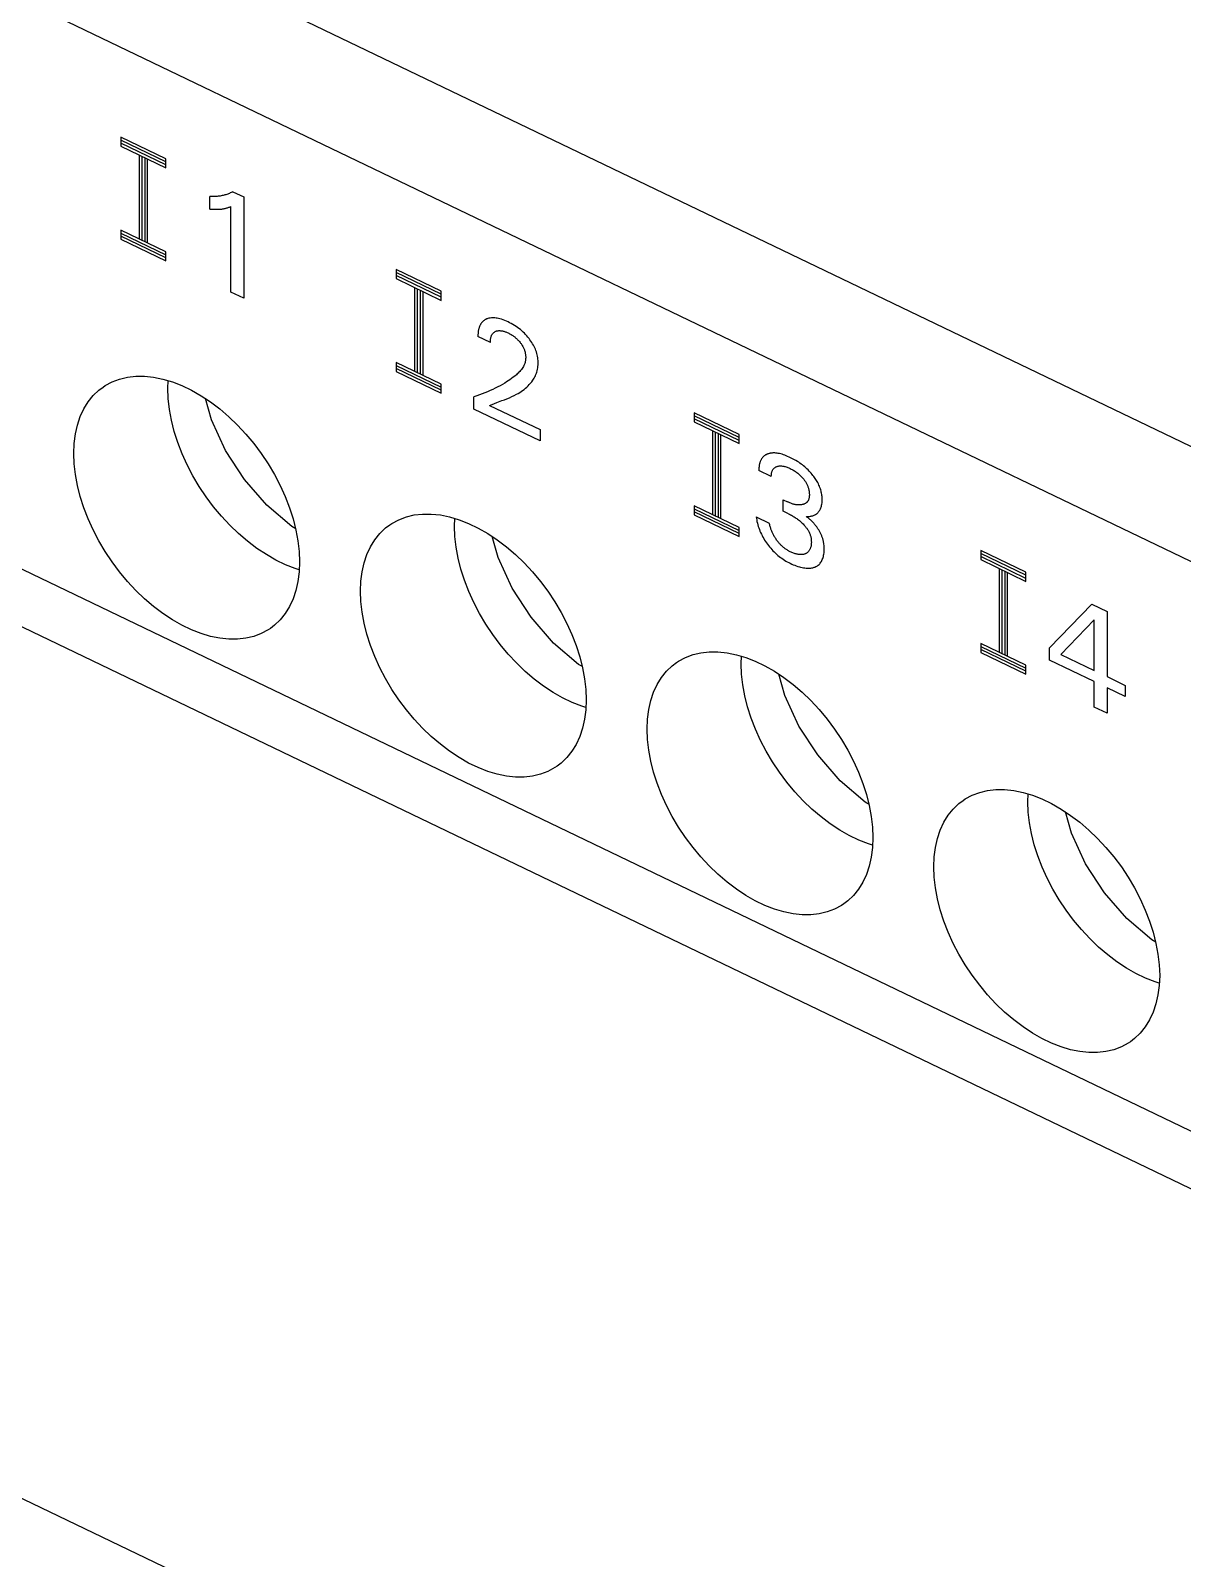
# Model space of a CAD drawing. Extents: x 0 to 420, y 0 to 297.
# Drawn here: x 180.61 to 196.3, y 180.36 to 201.17 of the extents above; entities that cross this region are included whole.
import ezdxf

# ---------------------------------------------------------------- set-up
doc = ezdxf.new("R2010")
doc.units = 0
doc.header["$LTSCALE"] = 23.1
doc.layers.add('40000_ISO', color=7, linetype='CONTINUOUS')

msp = doc.modelspace()

# ---------------------------------------------------------------- linework, layer by layer
at = {"layer": '40000_ISO', "color": 7, "linetype": 'CONTINUOUS'}
for p, q in [((221.798, 183.304), (168.387, 208.978)), ((221.158, 182.044), (167.747, 207.718)), ((221.158, 174.287), (167.747, 199.961)), ((181.841, 199.718), (181.841, 199.595)), ((182.456, 199.422), (181.841, 199.718)), ((182.456, 199.382), (181.841, 199.677)), ((182.456, 199.341), (181.841, 199.636)), ((181.841, 199.595), (182.456, 199.3)), ((182.091, 199.475), (182.091, 198.332)), ((182.13, 199.457), (182.13, 198.314)), ((182.168, 199.438), (182.168, 198.295)), ((182.206, 198.277), (182.206, 199.42)), ((182.456, 199.3), (182.456, 199.422)), ((220.838, 173.657), (167.427, 199.331)), ((183.248, 198.929), (183.235, 198.926)), ((183.26, 198.932), (183.248, 198.929)), ((183.273, 198.936), (183.26, 198.932)), ((183.285, 198.94), (183.273, 198.936)), ((183.298, 198.944), (183.285, 198.94)), ((183.31, 198.949), (183.298, 198.944)), ((183.322, 198.954), (183.31, 198.949)), ((183.334, 198.959), (183.322, 198.954)), ((183.346, 198.964), (183.334, 198.959)), ((183.357, 198.97), (183.346, 198.964)), ((183.369, 198.976), (183.357, 198.97)), ((183.369, 198.976), (183.517, 198.905)), ((183.056, 198.74), (183.056, 198.913)), ((183.07, 198.912), (183.056, 198.913)), ((183.056, 198.74), (183.072, 198.739)), ((183.084, 198.912), (183.07, 198.912)), ((183.072, 198.739), (183.088, 198.738)), ((183.099, 198.911), (183.084, 198.912)), ((183.088, 198.738), (183.104, 198.737)), ((183.113, 198.911), (183.099, 198.911)), ((183.104, 198.737), (183.12, 198.737)), ((183.127, 198.912), (183.113, 198.911)), ((183.12, 198.737), (183.136, 198.737)), ((183.141, 198.912), (183.127, 198.912)), ((183.136, 198.737), (183.148, 198.737)), ((183.155, 198.913), (183.141, 198.912)), ((183.148, 198.737), (183.159, 198.737)), ((183.169, 198.915), (183.155, 198.913)), ((183.159, 198.737), (183.171, 198.738)), ((183.182, 198.916), (183.169, 198.915)), ((183.171, 198.738), (183.182, 198.738)), ((183.195, 198.918), (183.182, 198.916)), ((183.182, 198.738), (183.194, 198.739)), ((183.194, 198.739), (183.205, 198.74)), ((183.209, 198.92), (183.195, 198.918)), ((183.205, 198.74), (183.217, 198.741)), ((183.222, 198.923), (183.209, 198.92)), ((183.217, 198.741), (183.229, 198.743)), ((183.235, 198.926), (183.222, 198.923)), ((183.229, 198.743), (183.24, 198.745)), ((183.24, 198.745), (183.252, 198.747)), ((183.252, 198.747), (183.263, 198.749)), ((183.263, 198.749), (183.271, 198.751)), ((183.271, 198.751), (183.279, 198.753)), ((183.279, 198.753), (183.287, 198.756)), ((183.287, 198.756), (183.296, 198.758)), ((183.296, 198.758), (183.305, 198.761)), ((183.305, 198.761), (183.314, 198.764)), ((183.314, 198.764), (183.323, 198.767)), ((183.323, 198.767), (183.332, 198.771)), ((183.332, 198.771), (183.342, 198.774)), ((183.342, 197.609), (183.342, 198.774)), ((183.517, 198.905), (183.517, 197.525)), ((181.841, 198.452), (181.841, 198.33)), ((182.456, 198.157), (181.841, 198.452)), ((181.841, 198.412), (182.456, 198.116)), ((182.456, 198.075), (181.841, 198.371)), ((181.841, 198.33), (182.456, 198.034)), ((182.456, 198.034), (182.456, 198.157)), ((185.592, 197.915), (185.592, 197.793)), ((186.206, 197.62), (185.592, 197.915)), ((186.206, 197.579), (185.592, 197.874)), ((186.206, 197.538), (185.592, 197.834)), ((185.592, 197.793), (186.206, 197.497)), ((183.517, 197.525), (183.342, 197.609)), ((185.841, 197.673), (185.841, 196.53)), ((185.88, 197.654), (185.88, 196.511)), ((185.918, 197.636), (185.918, 196.493)), ((185.957, 197.617), (185.957, 196.474)), ((186.206, 197.497), (186.206, 197.62)), ((186.709, 197.062), (186.708, 197.053)), ((186.71, 197.071), (186.709, 197.062)), ((186.711, 197.08), (186.71, 197.071)), ((186.713, 197.089), (186.711, 197.08)), ((186.715, 197.098), (186.713, 197.089)), ((186.717, 197.107), (186.715, 197.098)), ((186.719, 197.115), (186.717, 197.107)), ((186.721, 197.123), (186.719, 197.115)), ((186.724, 197.13), (186.721, 197.123)), ((186.726, 197.138), (186.724, 197.13)), ((186.729, 197.145), (186.726, 197.138)), ((186.732, 197.152), (186.729, 197.145)), ((186.735, 197.158), (186.732, 197.152)), ((186.739, 197.165), (186.735, 197.158)), ((186.742, 197.171), (186.739, 197.165)), ((186.746, 197.177), (186.742, 197.171)), ((186.75, 197.183), (186.746, 197.177)), ((186.754, 197.189), (186.75, 197.183)), ((186.759, 197.195), (186.754, 197.189)), ((186.763, 197.2), (186.759, 197.195)), ((186.768, 197.205), (186.763, 197.2)), ((186.773, 197.21), (186.768, 197.205)), ((186.778, 197.214), (186.773, 197.21)), ((186.783, 197.219), (186.778, 197.214)), ((186.789, 197.223), (186.783, 197.219)), ((186.794, 197.227), (186.789, 197.223)), ((186.8, 197.23), (186.794, 197.227)), ((186.806, 197.234), (186.8, 197.23)), ((186.812, 197.237), (186.806, 197.234)), ((186.818, 197.24), (186.812, 197.237)), ((186.824, 197.243), (186.818, 197.24)), ((186.829, 197.245), (186.824, 197.243)), ((186.834, 197.247), (186.829, 197.245)), ((186.84, 197.249), (186.834, 197.247)), ((186.855, 197.253), (186.84, 197.249)), ((186.872, 197.256), (186.855, 197.253)), ((186.889, 197.259), (186.872, 197.256)), ((186.906, 197.259), (186.889, 197.259)), ((186.922, 197.259), (186.906, 197.259)), ((186.919, 197.056), (186.924, 197.06)), ((186.938, 197.258), (186.922, 197.259)), ((186.924, 197.06), (186.93, 197.064)), ((186.93, 197.064), (186.935, 197.068)), ((186.935, 197.068), (186.942, 197.072)), ((186.954, 197.256), (186.938, 197.258)), ((186.942, 197.072), (186.948, 197.075)), ((186.948, 197.075), (186.954, 197.077)), ((186.97, 197.254), (186.954, 197.256)), ((186.954, 197.077), (186.961, 197.08)), ((186.961, 197.08), (186.968, 197.081)), ((186.968, 197.081), (186.975, 197.083)), ((186.987, 197.25), (186.97, 197.254)), ((186.975, 197.083), (186.983, 197.084)), ((186.983, 197.084), (186.99, 197.085)), ((187.003, 197.246), (186.987, 197.25)), ((186.99, 197.085), (186.998, 197.085)), ((186.998, 197.085), (187.006, 197.085)), ((187.026, 197.24), (187.003, 197.246)), ((187.006, 197.085), (187.015, 197.084)), ((187.015, 197.084), (187.023, 197.084)), ((187.023, 197.084), (187.031, 197.082)), ((187.048, 197.232), (187.026, 197.24)), ((187.031, 197.082), (187.04, 197.081)), ((187.04, 197.081), (187.049, 197.079)), ((187.071, 197.223), (187.048, 197.232)), ((187.049, 197.079), (187.058, 197.076)), ((187.058, 197.076), (187.068, 197.073)), ((187.068, 197.073), (187.077, 197.07)), ((187.093, 197.214), (187.071, 197.223)), ((187.077, 197.07), (187.087, 197.066)), ((187.087, 197.066), (187.097, 197.062)), ((187.116, 197.203), (187.093, 197.214)), ((187.097, 197.062), (187.106, 197.058)), ((187.106, 197.058), (187.116, 197.054)), ((187.138, 197.192), (187.116, 197.203)), ((187.16, 197.18), (187.138, 197.192)), ((187.182, 197.168), (187.16, 197.18)), ((187.204, 197.155), (187.182, 197.168)), ((187.226, 197.14), (187.204, 197.155)), ((187.246, 197.127), (187.226, 197.14)), ((187.265, 197.113), (187.246, 197.127)), ((187.284, 197.098), (187.265, 197.113)), ((187.303, 197.082), (187.284, 197.098)), ((187.321, 197.065), (187.303, 197.082)), ((187.338, 197.049), (187.321, 197.065)), ((186.707, 197.043), (186.706, 197.034)), ((186.706, 197.034), (186.706, 197.024)), ((186.706, 197.024), (186.706, 197.015)), ((186.706, 197.015), (186.706, 197.005)), ((186.875, 196.923), (186.706, 197.005)), ((186.708, 197.053), (186.707, 197.043)), ((186.875, 196.933), (186.876, 196.943)), ((186.875, 196.923), (186.875, 196.933)), ((186.876, 196.953), (186.878, 196.963)), ((186.876, 196.943), (186.876, 196.953)), ((186.878, 196.963), (186.879, 196.972)), ((186.879, 196.972), (186.881, 196.982)), ((186.881, 196.982), (186.883, 196.991)), ((186.883, 196.991), (186.885, 196.998)), ((186.885, 196.998), (186.887, 197.006)), ((186.887, 197.006), (186.89, 197.014)), ((186.89, 197.014), (186.893, 197.021)), ((186.893, 197.021), (186.897, 197.027)), ((186.897, 197.027), (186.901, 197.034)), ((186.901, 197.034), (186.905, 197.04)), ((186.905, 197.04), (186.909, 197.046)), ((186.909, 197.046), (186.914, 197.051)), ((186.914, 197.051), (186.919, 197.056)), ((187.116, 197.054), (187.127, 197.048)), ((187.127, 197.048), (187.138, 197.042)), ((187.138, 197.042), (187.149, 197.036)), ((187.149, 197.036), (187.16, 197.03)), ((187.16, 197.03), (187.171, 197.023)), ((187.171, 197.023), (187.182, 197.016)), ((187.182, 197.016), (187.19, 197.01)), ((187.19, 197.01), (187.199, 197.004)), ((187.199, 197.004), (187.207, 196.998)), ((187.207, 196.998), (187.215, 196.991)), ((187.215, 196.991), (187.223, 196.984)), ((187.223, 196.984), (187.231, 196.977)), ((187.231, 196.977), (187.239, 196.97)), ((187.239, 196.97), (187.247, 196.961)), ((187.247, 196.961), (187.255, 196.953)), ((187.255, 196.953), (187.264, 196.944)), ((187.264, 196.944), (187.271, 196.935)), ((187.271, 196.935), (187.279, 196.925)), ((187.279, 196.925), (187.286, 196.916)), ((187.286, 196.916), (187.293, 196.907)), ((187.293, 196.907), (187.299, 196.898)), ((187.299, 196.898), (187.305, 196.889)), ((187.305, 196.889), (187.31, 196.88)), ((187.31, 196.88), (187.316, 196.87)), ((187.316, 196.87), (187.321, 196.861)), ((187.321, 196.861), (187.326, 196.851)), ((187.326, 196.851), (187.33, 196.842)), ((187.355, 197.032), (187.338, 197.049)), ((187.371, 197.014), (187.355, 197.032)), ((187.387, 196.996), (187.371, 197.014)), ((187.402, 196.977), (187.387, 196.996)), ((187.415, 196.96), (187.402, 196.977)), ((187.428, 196.943), (187.415, 196.96)), ((187.439, 196.925), (187.428, 196.943)), ((187.451, 196.906), (187.439, 196.925)), ((187.461, 196.888), (187.451, 196.906)), ((187.471, 196.869), (187.461, 196.888)), ((187.48, 196.851), (187.471, 196.869)), ((187.488, 196.832), (187.48, 196.851)), ((185.592, 196.65), (185.592, 196.527)), ((186.206, 196.354), (185.592, 196.65)), ((187.33, 196.842), (187.334, 196.832)), ((187.334, 196.832), (187.338, 196.822)), ((187.338, 196.822), (187.341, 196.812)), ((187.341, 196.812), (187.344, 196.803)), ((187.344, 196.803), (187.347, 196.793)), ((187.347, 196.651), (187.344, 196.639)), ((187.347, 196.793), (187.349, 196.783)), ((187.35, 196.662), (187.347, 196.651)), ((187.349, 196.783), (187.351, 196.773)), ((187.353, 196.674), (187.35, 196.662)), ((187.351, 196.773), (187.353, 196.762)), ((187.353, 196.762), (187.355, 196.752)), ((187.355, 196.686), (187.353, 196.674)), ((187.355, 196.752), (187.356, 196.741)), ((187.356, 196.699), (187.355, 196.686)), ((187.356, 196.741), (187.357, 196.731)), ((187.357, 196.712), (187.356, 196.699)), ((187.357, 196.731), (187.357, 196.721)), ((187.357, 196.721), (187.357, 196.712)), ((187.495, 196.813), (187.488, 196.832)), ((187.502, 196.794), (187.495, 196.813)), ((187.508, 196.775), (187.502, 196.794)), ((187.512, 196.756), (187.508, 196.775)), ((187.517, 196.736), (187.512, 196.756)), ((187.521, 196.716), (187.517, 196.736)), ((187.523, 196.696), (187.521, 196.716)), ((187.525, 196.676), (187.523, 196.696)), ((187.526, 196.657), (187.525, 196.676)), ((187.526, 196.638), (187.526, 196.657)), ((181.827, 196.425), (181.935, 196.45)), ((181.935, 196.45), (182.049, 196.463)), ((182.049, 196.463), (182.167, 196.463)), ((182.167, 196.463), (182.29, 196.45)), ((182.29, 196.45), (182.417, 196.425)), ((185.592, 196.609), (186.206, 196.313)), ((186.206, 196.273), (185.592, 196.568)), ((185.592, 196.527), (186.206, 196.232)), ((187.165, 196.432), (187.142, 196.416)), ((187.187, 196.449), (187.165, 196.432)), ((187.209, 196.466), (187.187, 196.449)), ((187.23, 196.484), (187.209, 196.466)), ((187.242, 196.495), (187.23, 196.484)), ((187.254, 196.506), (187.242, 196.495)), ((187.265, 196.518), (187.254, 196.506)), ((187.277, 196.53), (187.265, 196.518)), ((187.287, 196.542), (187.277, 196.53)), ((187.298, 196.555), (187.287, 196.542)), ((187.307, 196.569), (187.298, 196.555)), ((187.317, 196.583), (187.307, 196.569)), ((187.325, 196.598), (187.317, 196.583)), ((187.33, 196.608), (187.325, 196.598)), ((187.335, 196.618), (187.33, 196.608)), ((187.34, 196.629), (187.335, 196.618)), ((187.344, 196.639), (187.34, 196.629)), ((187.462, 196.423), (187.471, 196.438)), ((187.471, 196.438), (187.48, 196.454)), ((187.48, 196.454), (187.488, 196.47)), ((187.488, 196.47), (187.495, 196.486)), ((187.495, 196.486), (187.502, 196.503)), ((187.502, 196.503), (187.508, 196.521)), ((187.508, 196.521), (187.513, 196.539)), ((187.513, 196.539), (187.517, 196.558)), ((187.517, 196.558), (187.521, 196.577)), ((187.521, 196.577), (187.524, 196.597)), ((187.524, 196.597), (187.525, 196.617)), ((187.525, 196.617), (187.526, 196.638)), ((181.467, 196.199), (181.545, 196.273)), ((181.545, 196.273), (181.601, 196.316)), ((181.601, 196.316), (181.631, 196.336)), ((181.631, 196.336), (181.725, 196.386)), ((181.725, 196.386), (181.827, 196.425)), ((182.417, 196.425), (182.545, 196.386)), ((182.483, 196.299), (182.487, 196.403)), ((182.489, 196.158), (182.483, 196.299)), ((182.545, 196.386), (182.675, 196.335)), ((182.675, 196.335), (182.806, 196.273)), ((182.806, 196.273), (182.936, 196.198)), ((186.206, 196.232), (186.206, 196.354)), ((186.802, 196.238), (186.765, 196.223)), ((186.838, 196.253), (186.802, 196.238)), ((186.873, 196.268), (186.838, 196.253)), ((186.908, 196.284), (186.873, 196.268)), ((186.942, 196.3), (186.908, 196.284)), ((186.975, 196.317), (186.942, 196.3)), ((187.008, 196.334), (186.975, 196.317)), ((187.04, 196.352), (187.008, 196.334)), ((187.072, 196.371), (187.04, 196.352)), ((187.095, 196.385), (187.072, 196.371)), ((187.119, 196.4), (187.095, 196.385)), ((187.142, 196.416), (187.119, 196.4)), ((187.232, 196.218), (187.254, 196.23)), ((187.254, 196.23), (187.275, 196.242)), ((187.275, 196.242), (187.295, 196.255)), ((187.295, 196.255), (187.315, 196.269)), ((187.315, 196.269), (187.335, 196.284)), ((187.335, 196.284), (187.354, 196.299)), ((187.354, 196.299), (187.372, 196.315)), ((187.372, 196.315), (187.39, 196.332)), ((187.39, 196.332), (187.406, 196.349)), ((187.406, 196.349), (187.423, 196.368)), ((187.423, 196.368), (187.438, 196.388)), ((187.438, 196.388), (187.453, 196.408)), ((187.453, 196.408), (187.462, 196.423)), ((181.291, 195.913), (181.34, 196.018)), ((181.34, 196.018), (181.399, 196.114)), ((181.399, 196.114), (181.467, 196.199)), ((182.505, 196.012), (182.489, 196.158)), ((182.936, 196.198), (183.064, 196.113)), ((183.078, 195.87), (182.996, 196.159)), ((183.064, 196.113), (183.191, 196.018)), ((183.191, 196.018), (183.314, 195.912)), ((186.69, 196.196), (186.652, 196.184)), ((186.652, 196.017), (186.652, 196.184)), ((187.553, 195.584), (186.652, 196.017)), ((186.728, 196.21), (186.69, 196.196)), ((186.765, 196.223), (186.728, 196.21)), ((186.865, 196.067), (186.898, 196.08)), ((186.865, 196.067), (187.553, 195.736)), ((186.898, 196.08), (186.931, 196.093)), ((186.931, 196.093), (186.965, 196.105)), ((186.965, 196.105), (187.033, 196.131)), ((187.033, 196.131), (187.067, 196.144)), ((187.067, 196.144), (187.101, 196.157)), ((187.101, 196.157), (187.134, 196.171)), ((187.134, 196.171), (187.168, 196.186)), ((187.168, 196.186), (187.2, 196.201)), ((187.2, 196.201), (187.232, 196.218)), ((181.253, 195.799), (181.291, 195.913)), ((182.533, 195.863), (182.505, 196.012)), ((182.571, 195.712), (182.533, 195.863)), ((183.27, 195.452), (183.078, 195.87)), ((183.314, 195.912), (183.432, 195.798)), ((189.649, 195.965), (189.649, 195.842)), ((190.264, 195.669), (189.649, 195.965)), ((190.264, 195.628), (189.649, 195.924)), ((190.264, 195.588), (189.649, 195.883)), ((189.649, 195.842), (190.264, 195.547)), ((181.209, 195.547), (181.226, 195.677)), ((181.226, 195.677), (181.253, 195.799)), ((182.62, 195.56), (182.571, 195.712)), ((183.432, 195.798), (183.546, 195.676)), ((183.546, 195.676), (183.654, 195.546)), ((187.553, 195.736), (187.553, 195.584)), ((189.899, 195.722), (189.899, 194.579)), ((189.938, 195.704), (189.938, 194.561)), ((189.976, 195.685), (189.976, 194.542)), ((190.014, 194.524), (190.014, 195.667)), ((190.264, 195.547), (190.264, 195.669)), ((181.203, 195.411), (181.209, 195.547)), ((181.209, 195.27), (181.203, 195.411)), ((182.678, 195.408), (182.62, 195.56)), ((182.747, 195.258), (182.678, 195.408)), ((183.526, 195.058), (183.27, 195.452)), ((183.654, 195.546), (183.756, 195.41)), ((183.756, 195.41), (183.85, 195.269)), ((190.629, 195.395), (190.623, 195.391)), ((190.636, 195.398), (190.629, 195.395)), ((190.642, 195.401), (190.636, 195.398)), ((190.649, 195.403), (190.642, 195.401)), ((190.655, 195.406), (190.649, 195.403)), ((190.662, 195.408), (190.655, 195.406)), ((190.671, 195.41), (190.662, 195.408)), ((190.679, 195.412), (190.671, 195.41)), ((190.687, 195.414), (190.679, 195.412)), ((190.696, 195.415), (190.687, 195.414)), ((190.705, 195.417), (190.696, 195.415)), ((190.714, 195.417), (190.705, 195.417)), ((190.723, 195.418), (190.714, 195.417)), ((190.732, 195.418), (190.723, 195.418)), ((190.747, 195.418), (190.732, 195.418)), ((190.763, 195.417), (190.747, 195.418)), ((190.779, 195.415), (190.763, 195.417)), ((190.796, 195.412), (190.779, 195.415)), ((190.813, 195.409), (190.796, 195.412)), ((190.83, 195.405), (190.813, 195.409)), ((190.847, 195.4), (190.83, 195.405)), ((190.866, 195.394), (190.847, 195.4)), ((190.885, 195.387), (190.866, 195.394)), ((181.226, 195.125), (181.209, 195.27)), ((182.824, 195.109), (182.747, 195.258)), ((183.85, 195.269), (183.936, 195.124)), ((190.533, 195.218), (190.532, 195.209)), ((190.532, 195.209), (190.532, 195.199)), ((190.532, 195.199), (190.532, 195.189)), ((190.532, 195.189), (190.532, 195.18)), ((190.534, 195.228), (190.533, 195.218)), ((190.535, 195.237), (190.534, 195.228)), ((190.536, 195.246), (190.535, 195.237)), ((190.538, 195.255), (190.536, 195.246)), ((190.539, 195.264), (190.538, 195.255)), ((190.542, 195.273), (190.539, 195.264)), ((190.544, 195.281), (190.542, 195.273)), ((190.546, 195.289), (190.544, 195.281)), ((190.549, 195.297), (190.546, 195.289)), ((190.551, 195.304), (190.549, 195.297)), ((190.554, 195.311), (190.551, 195.304)), ((190.558, 195.318), (190.554, 195.311)), ((190.561, 195.325), (190.558, 195.318)), ((190.564, 195.331), (190.561, 195.325)), ((190.568, 195.338), (190.564, 195.331)), ((190.572, 195.344), (190.568, 195.338)), ((190.576, 195.349), (190.572, 195.344)), ((190.58, 195.355), (190.576, 195.349)), ((190.585, 195.36), (190.58, 195.355)), ((190.59, 195.366), (190.585, 195.36)), ((190.595, 195.37), (190.59, 195.366)), ((190.6, 195.375), (190.595, 195.37)), ((190.606, 195.38), (190.6, 195.375)), ((190.611, 195.384), (190.606, 195.38)), ((190.617, 195.388), (190.611, 195.384)), ((190.623, 195.391), (190.617, 195.388)), ((190.716, 195.178), (190.719, 195.185)), ((190.719, 195.185), (190.723, 195.192)), ((190.723, 195.192), (190.727, 195.198)), ((190.727, 195.198), (190.732, 195.203)), ((190.732, 195.203), (190.737, 195.209)), ((190.737, 195.209), (190.741, 195.213)), ((190.741, 195.213), (190.746, 195.217)), ((190.746, 195.217), (190.752, 195.221)), ((190.752, 195.221), (190.757, 195.225)), ((190.757, 195.225), (190.763, 195.228)), ((190.763, 195.228), (190.769, 195.23)), ((190.769, 195.23), (190.775, 195.233)), ((190.775, 195.233), (190.781, 195.235)), ((190.781, 195.235), (190.789, 195.237)), ((190.789, 195.237), (190.797, 195.239)), ((190.797, 195.239), (190.806, 195.241)), ((190.806, 195.241), (190.815, 195.241)), ((190.815, 195.241), (190.823, 195.242)), ((190.823, 195.242), (190.833, 195.242)), ((190.833, 195.242), (190.842, 195.241)), ((190.842, 195.241), (190.852, 195.24)), ((190.852, 195.24), (190.862, 195.239)), ((190.862, 195.239), (190.872, 195.237)), ((190.872, 195.237), (190.882, 195.235)), ((190.882, 195.235), (190.892, 195.232)), ((190.904, 195.38), (190.885, 195.387)), ((190.892, 195.232), (190.904, 195.229)), ((190.924, 195.372), (190.904, 195.38)), ((190.904, 195.229), (190.915, 195.225)), ((190.915, 195.225), (190.926, 195.221)), ((190.943, 195.363), (190.924, 195.372)), ((190.926, 195.221), (190.938, 195.216)), ((190.938, 195.216), (190.949, 195.211)), ((190.962, 195.354), (190.943, 195.363)), ((190.949, 195.211), (190.96, 195.206)), ((190.96, 195.206), (190.972, 195.2)), ((190.981, 195.345), (190.962, 195.354)), ((190.972, 195.2), (190.984, 195.194)), ((191, 195.335), (190.981, 195.345)), ((190.984, 195.194), (190.995, 195.187)), ((190.995, 195.187), (191.007, 195.181)), ((191.018, 195.325), (191, 195.335)), ((191.037, 195.314), (191.018, 195.325)), ((191.056, 195.303), (191.037, 195.314)), ((191.074, 195.291), (191.056, 195.303)), ((191.091, 195.28), (191.074, 195.291)), ((191.108, 195.268), (191.091, 195.28)), ((191.124, 195.255), (191.108, 195.268)), ((191.14, 195.242), (191.124, 195.255)), ((191.157, 195.229), (191.14, 195.242)), ((191.173, 195.215), (191.157, 195.229)), ((191.187, 195.201), (191.173, 195.215)), ((191.202, 195.187), (191.187, 195.201)), ((191.216, 195.172), (191.202, 195.187)), ((181.253, 194.976), (181.226, 195.125)), ((181.291, 194.825), (181.253, 194.976)), ((182.911, 194.963), (182.824, 195.109)), ((183.832, 194.707), (183.526, 195.058)), ((183.936, 195.124), (184.014, 194.975)), ((190.701, 195.098), (190.532, 195.18)), ((190.701, 195.108), (190.702, 195.118)), ((190.701, 195.098), (190.701, 195.108)), ((190.702, 195.118), (190.703, 195.127)), ((190.703, 195.127), (190.704, 195.137)), ((190.704, 195.137), (190.705, 195.146)), ((190.705, 195.146), (190.708, 195.155)), ((190.708, 195.155), (190.71, 195.163)), ((190.71, 195.163), (190.713, 195.171)), ((190.713, 195.171), (190.716, 195.178)), ((191.007, 195.181), (191.019, 195.173)), ((191.019, 195.173), (191.03, 195.166)), ((191.03, 195.166), (191.04, 195.159)), ((191.04, 195.159), (191.051, 195.151)), ((191.051, 195.151), (191.061, 195.143)), ((191.061, 195.143), (191.071, 195.135)), ((191.071, 195.135), (191.081, 195.127)), ((191.081, 195.127), (191.091, 195.118)), ((191.091, 195.118), (191.1, 195.109)), ((191.1, 195.109), (191.108, 195.1)), ((191.108, 195.1), (191.117, 195.091)), ((191.117, 195.091), (191.126, 195.081)), ((191.126, 195.081), (191.134, 195.072)), ((191.134, 195.072), (191.142, 195.061)), ((191.142, 195.061), (191.148, 195.053)), ((191.148, 195.053), (191.154, 195.045)), ((191.154, 195.045), (191.16, 195.037)), ((191.16, 195.037), (191.165, 195.028)), ((191.165, 195.028), (191.171, 195.02)), ((191.171, 195.02), (191.176, 195.011)), ((191.176, 195.011), (191.181, 195.002)), ((191.181, 195.002), (191.185, 194.993)), ((191.185, 194.993), (191.189, 194.985)), ((191.189, 194.985), (191.193, 194.976)), ((191.193, 194.976), (191.197, 194.967)), ((191.231, 195.157), (191.216, 195.172)), ((191.244, 195.142), (191.231, 195.157)), ((191.258, 195.126), (191.244, 195.142)), ((191.268, 195.113), (191.258, 195.126)), ((191.279, 195.099), (191.268, 195.113)), ((191.289, 195.085), (191.279, 195.099)), ((191.298, 195.072), (191.289, 195.085)), ((191.308, 195.057), (191.298, 195.072)), ((191.317, 195.043), (191.308, 195.057)), ((191.325, 195.029), (191.317, 195.043)), ((191.333, 195.014), (191.325, 195.029)), ((191.342, 194.998), (191.333, 195.014)), ((191.349, 194.981), (191.342, 194.998)), ((191.356, 194.965), (191.349, 194.981)), ((181.34, 194.673), (181.291, 194.825)), ((183.005, 194.822), (182.911, 194.963)), ((183.106, 194.686), (183.005, 194.822)), ((184.014, 194.975), (184.082, 194.824)), ((184.082, 194.824), (184.141, 194.672)), ((190.865, 194.624), (190.865, 194.779)), ((190.865, 194.779), (190.923, 194.751)), ((191.197, 194.967), (191.2, 194.958)), ((191.2, 194.958), (191.203, 194.949)), ((191.204, 194.772), (191.201, 194.767)), ((191.203, 194.949), (191.206, 194.94)), ((191.206, 194.777), (191.204, 194.772)), ((191.206, 194.94), (191.209, 194.931)), ((191.209, 194.782), (191.206, 194.777)), ((191.209, 194.931), (191.211, 194.922)), ((191.211, 194.788), (191.209, 194.782)), ((191.211, 194.922), (191.214, 194.911)), ((191.213, 194.794), (191.211, 194.788)), ((191.214, 194.8), (191.213, 194.794)), ((191.214, 194.911), (191.216, 194.9)), ((191.216, 194.806), (191.214, 194.8)), ((191.216, 194.9), (191.217, 194.889)), ((191.217, 194.813), (191.216, 194.806)), ((191.217, 194.889), (191.218, 194.878)), ((191.218, 194.819), (191.217, 194.813)), ((191.218, 194.878), (191.219, 194.868)), ((191.219, 194.826), (191.218, 194.819)), ((191.219, 194.868), (191.22, 194.857)), ((191.22, 194.84), (191.219, 194.833)), ((191.219, 194.833), (191.219, 194.826)), ((191.22, 194.857), (191.22, 194.847)), ((191.22, 194.847), (191.22, 194.84)), ((191.363, 194.948), (191.356, 194.965)), ((191.369, 194.932), (191.363, 194.948)), ((191.374, 194.915), (191.369, 194.932)), ((191.379, 194.899), (191.374, 194.915)), ((191.382, 194.884), (191.379, 194.899)), ((191.386, 194.869), (191.382, 194.884)), ((191.388, 194.854), (191.386, 194.869)), ((191.39, 194.839), (191.388, 194.854)), ((191.392, 194.824), (191.39, 194.839)), ((191.393, 194.809), (191.392, 194.824)), ((191.394, 194.795), (191.393, 194.809)), ((191.394, 194.781), (191.394, 194.795)), ((191.394, 194.766), (191.394, 194.781)), ((181.399, 194.521), (181.34, 194.673)), ((183.214, 194.557), (183.106, 194.686)), ((184.173, 194.416), (183.832, 194.707)), ((184.141, 194.672), (184.19, 194.52)), ((185.731, 194.548), (185.839, 194.574)), ((185.839, 194.574), (185.953, 194.587)), ((185.953, 194.587), (186.071, 194.587)), ((186.071, 194.587), (186.194, 194.574)), ((186.194, 194.574), (186.321, 194.548)), ((189.649, 194.699), (189.649, 194.577)), ((190.264, 194.404), (189.649, 194.699)), ((189.649, 194.658), (190.264, 194.363)), ((190.264, 194.322), (189.649, 194.618)), ((189.649, 194.577), (190.264, 194.281)), ((190.936, 194.59), (190.865, 194.624)), ((190.934, 194.747), (190.923, 194.751)), ((190.944, 194.742), (190.934, 194.747)), ((190.936, 194.59), (190.949, 194.583)), ((190.954, 194.738), (190.944, 194.742)), ((190.949, 194.583), (190.962, 194.577)), ((190.965, 194.734), (190.954, 194.738)), ((190.962, 194.577), (190.975, 194.57)), ((190.975, 194.73), (190.965, 194.734)), ((190.985, 194.726), (190.975, 194.73)), ((190.975, 194.57), (190.988, 194.563)), ((190.995, 194.723), (190.985, 194.726)), ((190.988, 194.563), (191.001, 194.555)), ((191.005, 194.721), (190.995, 194.723)), ((191.014, 194.718), (191.005, 194.721)), ((191.024, 194.716), (191.014, 194.718)), ((191.033, 194.714), (191.024, 194.716)), ((191.042, 194.713), (191.033, 194.714)), ((191.052, 194.712), (191.042, 194.713)), ((191.061, 194.711), (191.052, 194.712)), ((191.07, 194.711), (191.061, 194.711)), ((191.079, 194.71), (191.07, 194.711)), ((191.087, 194.711), (191.079, 194.71)), ((191.096, 194.711), (191.087, 194.711)), ((191.104, 194.712), (191.096, 194.711)), ((191.113, 194.713), (191.104, 194.712)), ((191.121, 194.715), (191.113, 194.713)), ((191.127, 194.716), (191.121, 194.715)), ((191.133, 194.717), (191.127, 194.716)), ((191.139, 194.719), (191.133, 194.717)), ((191.144, 194.721), (191.139, 194.719)), ((191.15, 194.723), (191.144, 194.721)), ((191.155, 194.726), (191.15, 194.723)), ((191.161, 194.729), (191.155, 194.726)), ((191.166, 194.732), (191.161, 194.729)), ((191.171, 194.735), (191.166, 194.732)), ((191.176, 194.738), (191.171, 194.735)), ((191.18, 194.742), (191.176, 194.738)), ((191.184, 194.745), (191.18, 194.742)), ((191.188, 194.749), (191.184, 194.745)), ((191.191, 194.753), (191.188, 194.749)), ((191.195, 194.758), (191.191, 194.753)), ((191.198, 194.762), (191.195, 194.758)), ((191.201, 194.767), (191.198, 194.762)), ((191.244, 194.558), (191.255, 194.56)), ((191.255, 194.56), (191.265, 194.563)), ((191.265, 194.563), (191.274, 194.567)), ((191.274, 194.567), (191.285, 194.571)), ((191.285, 194.571), (191.295, 194.576)), ((191.295, 194.576), (191.305, 194.582)), ((191.305, 194.582), (191.315, 194.588)), ((191.315, 194.588), (191.324, 194.595)), ((191.324, 194.595), (191.333, 194.603)), ((191.333, 194.603), (191.341, 194.611)), ((191.341, 194.611), (191.348, 194.62)), ((191.348, 194.62), (191.355, 194.629)), ((191.355, 194.629), (191.361, 194.638)), ((191.361, 194.638), (191.367, 194.649)), ((191.367, 194.649), (191.372, 194.659)), ((191.372, 194.659), (191.377, 194.671)), ((191.377, 194.671), (191.381, 194.682)), ((191.381, 194.682), (191.384, 194.695)), ((191.384, 194.695), (191.387, 194.709)), ((191.387, 194.709), (191.39, 194.722)), ((191.39, 194.722), (191.392, 194.737)), ((191.392, 194.737), (191.393, 194.751)), ((191.393, 194.751), (191.394, 194.766)), ((181.467, 194.37), (181.399, 194.521)), ((181.545, 194.221), (181.467, 194.37)), ((183.328, 194.434), (183.214, 194.557)), ((183.447, 194.32), (183.328, 194.434)), ((184.224, 194.385), (184.173, 194.416)), ((184.19, 194.52), (184.228, 194.369)), ((184.228, 194.369), (184.255, 194.22)), ((185.371, 194.322), (185.449, 194.397)), ((185.449, 194.397), (185.505, 194.439)), ((185.505, 194.439), (185.535, 194.459)), ((185.535, 194.459), (185.629, 194.51)), ((185.629, 194.51), (185.731, 194.548)), ((186.321, 194.548), (186.449, 194.51)), ((186.387, 194.422), (186.391, 194.527)), ((186.393, 194.281), (186.387, 194.422)), ((186.449, 194.51), (186.579, 194.459)), ((186.579, 194.459), (186.71, 194.396)), ((186.71, 194.396), (186.84, 194.322)), ((190.264, 194.281), (190.264, 194.404)), ((190.495, 194.549), (190.498, 194.528)), ((190.495, 194.549), (190.673, 194.463)), ((190.498, 194.528), (190.502, 194.506)), ((190.502, 194.506), (190.506, 194.484)), ((190.506, 194.484), (190.512, 194.462)), ((190.512, 194.462), (190.518, 194.44)), ((190.518, 194.44), (190.524, 194.418)), ((190.524, 194.418), (190.531, 194.397)), ((190.531, 194.397), (190.539, 194.376)), ((190.539, 194.376), (190.547, 194.355)), ((190.547, 194.355), (190.556, 194.334)), ((190.676, 194.452), (190.673, 194.463)), ((190.679, 194.44), (190.676, 194.452)), ((190.682, 194.428), (190.679, 194.44)), ((190.685, 194.416), (190.682, 194.428)), ((190.689, 194.404), (190.685, 194.416)), ((190.693, 194.392), (190.689, 194.404)), ((190.697, 194.381), (190.693, 194.392)), ((190.701, 194.371), (190.697, 194.381)), ((190.704, 194.361), (190.701, 194.371)), ((190.708, 194.352), (190.704, 194.361)), ((190.712, 194.342), (190.708, 194.352)), ((191.001, 194.555), (191.014, 194.547)), ((191.014, 194.547), (191.025, 194.54)), ((191.025, 194.54), (191.037, 194.532)), ((191.037, 194.532), (191.048, 194.524)), ((191.048, 194.524), (191.06, 194.515)), ((191.06, 194.515), (191.071, 194.507)), ((191.071, 194.507), (191.083, 194.498)), ((191.083, 194.498), (191.093, 194.489)), ((191.093, 194.489), (191.103, 194.48)), ((191.103, 194.48), (191.113, 194.471)), ((191.113, 194.471), (191.123, 194.461)), ((191.123, 194.461), (191.133, 194.451)), ((191.133, 194.451), (191.143, 194.441)), ((191.143, 194.441), (191.15, 194.434)), ((191.15, 194.434), (191.157, 194.426)), ((191.157, 194.426), (191.164, 194.418)), ((191.164, 194.418), (191.17, 194.41)), ((191.17, 194.41), (191.177, 194.401)), ((191.177, 194.401), (191.183, 194.393)), ((191.187, 194.546), (191.179, 194.552)), ((191.179, 194.552), (191.19, 194.552)), ((191.183, 194.393), (191.189, 194.384)), ((191.195, 194.54), (191.187, 194.546)), ((191.189, 194.384), (191.195, 194.375)), ((191.19, 194.552), (191.202, 194.552)), ((191.203, 194.534), (191.195, 194.54)), ((191.195, 194.375), (191.201, 194.366)), ((191.201, 194.366), (191.206, 194.357)), ((191.202, 194.552), (191.213, 194.553)), ((191.211, 194.528), (191.203, 194.534)), ((191.206, 194.357), (191.211, 194.347)), ((191.219, 194.521), (191.211, 194.528)), ((191.213, 194.553), (191.223, 194.554)), ((191.226, 194.514), (191.219, 194.521)), ((191.223, 194.554), (191.234, 194.556)), ((191.234, 194.508), (191.226, 194.514)), ((191.234, 194.556), (191.244, 194.558)), ((191.242, 194.5), (191.234, 194.508)), ((191.25, 194.493), (191.242, 194.5)), ((191.257, 194.485), (191.25, 194.493)), ((191.265, 194.478), (191.257, 194.485)), ((191.272, 194.47), (191.265, 194.478)), ((191.279, 194.462), (191.272, 194.47)), ((191.286, 194.454), (191.279, 194.462)), ((191.293, 194.445), (191.286, 194.454)), ((191.3, 194.437), (191.293, 194.445)), ((191.307, 194.428), (191.3, 194.437)), ((191.314, 194.42), (191.307, 194.428)), ((191.32, 194.412), (191.314, 194.42)), ((191.326, 194.403), (191.32, 194.412)), ((191.331, 194.395), (191.326, 194.403)), ((191.337, 194.387), (191.331, 194.395)), ((191.342, 194.378), (191.337, 194.387)), ((191.348, 194.37), (191.342, 194.378)), ((191.353, 194.361), (191.348, 194.37)), ((191.358, 194.352), (191.353, 194.361)), ((191.363, 194.344), (191.358, 194.352)), ((181.631, 194.076), (181.545, 194.221)), ((183.57, 194.215), (183.447, 194.32)), ((183.696, 194.119), (183.57, 194.215)), ((184.255, 194.22), (184.272, 194.075)), ((185.244, 194.142), (185.303, 194.237)), ((185.303, 194.237), (185.371, 194.322)), ((186.409, 194.136), (186.393, 194.281)), ((186.84, 194.322), (186.968, 194.237)), ((186.982, 193.993), (186.9, 194.282)), ((186.968, 194.237), (187.095, 194.141)), ((190.556, 194.334), (190.566, 194.314)), ((190.566, 194.314), (190.576, 194.293)), ((190.576, 194.293), (190.587, 194.273)), ((190.587, 194.273), (190.598, 194.253)), ((190.598, 194.253), (190.61, 194.233)), ((190.61, 194.233), (190.623, 194.213)), ((190.623, 194.213), (190.636, 194.194)), ((190.636, 194.194), (190.649, 194.175)), ((190.649, 194.175), (190.663, 194.157)), ((190.663, 194.157), (190.678, 194.138)), ((190.717, 194.332), (190.712, 194.342)), ((190.721, 194.323), (190.717, 194.332)), ((190.726, 194.313), (190.721, 194.323)), ((190.731, 194.304), (190.726, 194.313)), ((190.736, 194.293), (190.731, 194.304)), ((190.742, 194.283), (190.736, 194.293)), ((190.748, 194.273), (190.742, 194.283)), ((190.754, 194.263), (190.748, 194.273)), ((190.761, 194.252), (190.754, 194.263)), ((190.768, 194.243), (190.761, 194.252)), ((190.774, 194.233), (190.768, 194.243)), ((190.781, 194.224), (190.774, 194.233)), ((190.787, 194.215), (190.781, 194.224)), ((190.794, 194.207), (190.787, 194.215)), ((190.801, 194.199), (190.794, 194.207)), ((190.808, 194.191), (190.801, 194.199)), ((190.815, 194.183), (190.808, 194.191)), ((190.822, 194.175), (190.815, 194.183)), ((190.829, 194.167), (190.822, 194.175)), ((190.836, 194.16), (190.829, 194.167)), ((190.844, 194.152), (190.836, 194.16)), ((190.852, 194.146), (190.844, 194.152)), ((190.859, 194.139), (190.852, 194.146)), ((191.211, 194.347), (191.216, 194.338)), ((191.216, 194.338), (191.221, 194.328)), ((191.221, 194.328), (191.225, 194.319)), ((191.225, 194.319), (191.229, 194.309)), ((191.229, 194.309), (191.232, 194.299)), ((191.232, 194.299), (191.235, 194.289)), ((191.235, 194.289), (191.238, 194.28)), ((191.238, 194.28), (191.24, 194.271)), ((191.24, 194.271), (191.242, 194.262)), ((191.242, 194.151), (191.24, 194.142)), ((191.242, 194.262), (191.243, 194.253)), ((191.243, 194.161), (191.242, 194.151)), ((191.243, 194.253), (191.244, 194.245)), ((191.245, 194.17), (191.243, 194.161)), ((191.244, 194.245), (191.245, 194.236)), ((191.245, 194.236), (191.246, 194.227)), ((191.246, 194.18), (191.245, 194.17)), ((191.246, 194.227), (191.246, 194.219)), ((191.246, 194.219), (191.247, 194.21)), ((191.247, 194.2), (191.246, 194.19)), ((191.246, 194.19), (191.246, 194.18)), ((191.247, 194.21), (191.247, 194.2)), ((191.367, 194.335), (191.363, 194.344)), ((191.372, 194.326), (191.367, 194.335)), ((191.376, 194.317), (191.372, 194.326)), ((191.38, 194.309), (191.376, 194.317)), ((191.384, 194.3), (191.38, 194.309)), ((191.388, 194.291), (191.384, 194.3)), ((191.391, 194.282), (191.388, 194.291)), ((191.395, 194.273), (191.391, 194.282)), ((191.398, 194.264), (191.395, 194.273)), ((191.401, 194.255), (191.398, 194.264)), ((191.403, 194.246), (191.401, 194.255)), ((191.406, 194.237), (191.403, 194.246)), ((191.408, 194.228), (191.406, 194.237)), ((191.41, 194.218), (191.408, 194.228)), ((191.412, 194.209), (191.41, 194.218)), ((191.414, 194.2), (191.412, 194.209)), ((191.415, 194.191), (191.414, 194.2)), ((191.418, 194.175), (191.415, 194.191)), ((191.419, 194.159), (191.418, 194.175)), ((191.421, 194.143), (191.419, 194.159)), ((191.421, 194.128), (191.421, 194.143)), ((181.725, 193.935), (181.631, 194.076)), ((181.827, 193.799), (181.725, 193.935)), ((183.825, 194.034), (183.696, 194.119)), ((183.955, 193.96), (183.825, 194.034)), ((184.085, 193.897), (183.955, 193.96)), ((184.272, 194.075), (184.278, 193.934)), ((185.157, 193.922), (185.195, 194.037)), ((185.195, 194.037), (185.244, 194.142)), ((186.437, 193.987), (186.409, 194.136)), ((186.475, 193.836), (186.437, 193.987)), ((187.174, 193.576), (186.982, 193.993)), ((187.095, 194.141), (187.218, 194.036)), ((187.218, 194.036), (187.336, 193.921)), ((190.678, 194.138), (190.693, 194.121)), ((190.693, 194.121), (190.708, 194.103)), ((190.708, 194.103), (190.724, 194.087)), ((190.724, 194.087), (190.74, 194.07)), ((190.74, 194.07), (190.757, 194.054)), ((190.757, 194.054), (190.773, 194.039)), ((190.773, 194.039), (190.79, 194.024)), ((190.79, 194.024), (190.808, 194.01)), ((190.808, 194.01), (190.825, 193.997)), ((190.825, 193.997), (190.843, 193.984)), ((190.843, 193.984), (190.862, 193.971)), ((190.867, 194.132), (190.859, 194.139)), ((190.862, 193.971), (190.881, 193.959)), ((190.875, 194.126), (190.867, 194.132)), ((190.883, 194.12), (190.875, 194.126)), ((190.881, 193.959), (190.9, 193.947)), ((190.891, 194.114), (190.883, 194.12)), ((190.899, 194.108), (190.891, 194.114)), ((190.908, 194.102), (190.899, 194.108)), ((190.9, 193.947), (190.919, 193.936)), ((190.916, 194.097), (190.908, 194.102)), ((190.925, 194.092), (190.916, 194.097)), ((190.919, 193.936), (190.938, 193.926)), ((190.934, 194.087), (190.925, 194.092)), ((190.942, 194.082), (190.934, 194.087)), ((190.951, 194.077), (190.942, 194.082)), ((190.96, 194.073), (190.951, 194.077)), ((190.971, 194.068), (190.96, 194.073)), ((190.982, 194.062), (190.971, 194.068)), ((190.993, 194.058), (190.982, 194.062)), ((191.005, 194.054), (190.993, 194.058)), ((191.016, 194.05), (191.005, 194.054)), ((191.027, 194.046), (191.016, 194.05)), ((191.038, 194.043), (191.027, 194.046)), ((191.048, 194.04), (191.038, 194.043)), ((191.058, 194.038), (191.048, 194.04)), ((191.068, 194.036), (191.058, 194.038)), ((191.078, 194.035), (191.068, 194.036)), ((191.087, 194.034), (191.078, 194.035)), ((191.097, 194.034), (191.087, 194.034)), ((191.106, 194.034), (191.097, 194.034)), ((191.115, 194.034), (191.106, 194.034)), ((191.123, 194.035), (191.115, 194.034)), ((191.132, 194.036), (191.123, 194.035)), ((191.14, 194.037), (191.132, 194.036)), ((191.148, 194.039), (191.14, 194.037)), ((191.156, 194.042), (191.148, 194.039)), ((191.163, 194.045), (191.156, 194.042)), ((191.17, 194.048), (191.163, 194.045)), ((191.176, 194.051), (191.17, 194.048)), ((191.182, 194.055), (191.176, 194.051)), ((191.188, 194.059), (191.182, 194.055)), ((191.194, 194.063), (191.188, 194.059)), ((191.2, 194.068), (191.194, 194.063)), ((191.205, 194.073), (191.2, 194.068)), ((191.21, 194.078), (191.205, 194.073)), ((191.214, 194.084), (191.21, 194.078)), ((191.218, 194.09), (191.214, 194.084)), ((191.222, 194.097), (191.218, 194.09)), ((191.226, 194.103), (191.222, 194.097)), ((191.229, 194.111), (191.226, 194.103)), ((191.232, 194.118), (191.229, 194.111)), ((191.235, 194.126), (191.232, 194.118)), ((191.237, 194.133), (191.235, 194.126)), ((191.24, 194.142), (191.237, 194.133)), ((191.376, 193.929), (191.384, 193.941)), ((191.384, 193.941), (191.39, 193.953)), ((191.39, 193.953), (191.396, 193.966)), ((191.396, 193.966), (191.402, 193.979)), ((191.402, 193.979), (191.406, 193.993)), ((191.406, 193.993), (191.411, 194.008)), ((191.411, 194.008), (191.414, 194.025)), ((191.414, 194.025), (191.417, 194.041)), ((191.417, 194.041), (191.419, 194.058)), ((191.419, 194.058), (191.421, 194.076)), ((191.422, 194.112), (191.421, 194.128)), ((191.421, 194.094), (191.422, 194.112)), ((191.421, 194.076), (191.421, 194.094)), ((193.553, 194.088), (193.553, 193.966)), ((194.168, 193.793), (193.553, 194.088)), ((194.168, 193.752), (193.553, 194.047)), ((194.168, 193.711), (193.553, 194.007)), ((193.553, 193.966), (194.168, 193.67)), ((181.935, 193.669), (181.827, 193.799)), ((184.215, 193.846), (184.085, 193.897)), ((184.273, 193.829), (184.215, 193.846)), ((184.272, 193.798), (184.255, 193.668)), ((184.278, 193.934), (184.272, 193.798)), ((185.113, 193.671), (185.13, 193.8)), ((185.13, 193.8), (185.157, 193.922)), ((186.524, 193.684), (186.475, 193.836)), ((187.336, 193.921), (187.45, 193.799)), ((187.45, 193.799), (187.558, 193.67)), ((190.938, 193.926), (190.958, 193.916)), ((190.958, 193.916), (190.979, 193.906)), ((190.979, 193.906), (191, 193.897)), ((191, 193.897), (191.02, 193.889)), ((191.02, 193.889), (191.041, 193.881)), ((191.041, 193.881), (191.062, 193.874)), ((191.062, 193.874), (191.083, 193.867)), ((191.083, 193.867), (191.101, 193.862)), ((191.101, 193.862), (191.12, 193.858)), ((191.12, 193.858), (191.138, 193.855)), ((191.138, 193.855), (191.156, 193.852)), ((191.156, 193.852), (191.174, 193.85)), ((191.174, 193.85), (191.191, 193.849)), ((191.191, 193.849), (191.207, 193.849)), ((191.207, 193.849), (191.223, 193.849)), ((191.223, 193.849), (191.239, 193.851)), ((191.239, 193.851), (191.254, 193.853)), ((191.254, 193.853), (191.268, 193.856)), ((191.268, 193.856), (191.283, 193.861)), ((191.283, 193.861), (191.295, 193.865)), ((191.295, 193.865), (191.307, 193.87)), ((191.307, 193.87), (191.319, 193.876)), ((191.319, 193.876), (191.33, 193.883)), ((191.33, 193.883), (191.341, 193.891)), ((191.341, 193.891), (191.351, 193.899)), ((191.351, 193.899), (191.36, 193.909)), ((191.36, 193.909), (191.368, 193.919)), ((191.368, 193.919), (191.376, 193.929)), ((193.803, 193.846), (193.803, 192.703)), ((193.842, 193.827), (193.842, 192.684)), ((193.88, 193.809), (193.88, 192.666)), ((193.918, 192.647), (193.918, 193.79)), ((194.168, 193.67), (194.168, 193.793)), ((182.049, 193.547), (181.935, 193.669)), ((182.167, 193.433), (182.049, 193.547)), ((184.228, 193.546), (184.19, 193.432)), ((184.255, 193.668), (184.228, 193.546)), ((185.107, 193.535), (185.113, 193.671)), ((185.113, 193.394), (185.107, 193.535)), ((186.582, 193.532), (186.524, 193.684)), ((186.651, 193.381), (186.582, 193.532)), ((187.43, 193.181), (187.174, 193.576)), ((187.558, 193.67), (187.66, 193.534)), ((187.66, 193.534), (187.754, 193.392)), ((182.29, 193.327), (182.167, 193.433)), ((182.417, 193.232), (182.29, 193.327)), ((184.141, 193.327), (184.082, 193.231)), ((184.19, 193.432), (184.141, 193.327)), ((185.13, 193.248), (185.113, 193.394)), ((186.728, 193.232), (186.651, 193.381)), ((187.754, 193.392), (187.84, 193.247)), ((194.491, 192.764), (195.067, 193.361)), ((195.067, 193.361), (195.273, 193.261)), ((182.545, 193.147), (182.417, 193.232)), ((182.675, 193.072), (182.545, 193.147)), ((184.014, 193.146), (183.936, 193.072)), ((184.082, 193.231), (184.014, 193.146)), ((185.157, 193.099), (185.13, 193.248)), ((186.815, 193.087), (186.728, 193.232)), ((187.736, 192.83), (187.43, 193.181)), ((187.84, 193.247), (187.918, 193.098)), ((195.098, 193.148), (194.644, 192.675)), ((195.098, 192.456), (195.098, 193.148)), ((195.273, 193.261), (195.273, 192.372)), ((182.806, 193.01), (182.675, 193.072)), ((182.936, 192.959), (182.806, 193.01)), ((183.064, 192.921), (182.936, 192.959)), ((183.191, 192.895), (183.064, 192.921)), ((183.314, 192.882), (183.191, 192.895)), ((183.546, 192.895), (183.432, 192.882)), ((183.654, 192.92), (183.546, 192.895)), ((183.756, 192.959), (183.654, 192.92)), ((183.85, 193.009), (183.756, 192.959)), ((183.88, 193.029), (183.85, 193.009)), ((183.936, 193.072), (183.88, 193.029)), ((185.195, 192.949), (185.157, 193.099)), ((185.244, 192.797), (185.195, 192.949)), ((186.909, 192.946), (186.815, 193.087)), ((187.01, 192.81), (186.909, 192.946)), ((187.918, 193.098), (187.986, 192.947)), ((187.986, 192.947), (188.045, 192.795)), ((183.432, 192.882), (183.314, 192.882)), ((185.303, 192.645), (185.244, 192.797)), ((187.118, 192.68), (187.01, 192.81)), ((188.077, 192.539), (187.736, 192.83)), ((188.045, 192.795), (188.094, 192.643)), ((189.635, 192.672), (189.743, 192.697)), ((189.743, 192.697), (189.857, 192.71)), ((189.857, 192.71), (189.975, 192.71)), ((189.975, 192.71), (190.098, 192.697)), ((190.098, 192.697), (190.225, 192.671)), ((193.553, 192.823), (193.553, 192.7)), ((194.168, 192.527), (193.553, 192.823)), ((193.553, 192.782), (194.168, 192.486)), ((194.168, 192.445), (193.553, 192.741)), ((193.553, 192.7), (194.168, 192.405)), ((194.491, 192.597), (194.491, 192.764)), ((185.371, 192.494), (185.303, 192.645)), ((185.449, 192.345), (185.371, 192.494)), ((187.232, 192.558), (187.118, 192.68)), ((187.351, 192.444), (187.232, 192.558)), ((188.128, 192.509), (188.077, 192.539)), ((188.094, 192.643), (188.132, 192.492)), ((188.132, 192.492), (188.159, 192.344)), ((189.275, 192.446), (189.353, 192.52)), ((189.353, 192.52), (189.409, 192.563)), ((189.409, 192.563), (189.439, 192.583)), ((189.439, 192.583), (189.533, 192.633)), ((189.533, 192.633), (189.635, 192.672)), ((190.225, 192.671), (190.353, 192.633)), ((190.291, 192.546), (190.295, 192.65)), ((190.297, 192.404), (190.291, 192.546)), ((190.353, 192.633), (190.483, 192.582)), ((190.483, 192.582), (190.614, 192.52)), ((190.614, 192.52), (190.744, 192.445)), ((194.168, 192.405), (194.168, 192.527)), ((195.098, 192.305), (194.491, 192.597)), ((194.644, 192.675), (195.098, 192.456)), ((210.729, 166.647), (157.318, 192.32)), ((185.535, 192.199), (185.449, 192.345)), ((187.474, 192.338), (187.351, 192.444)), ((187.6, 192.243), (187.474, 192.338)), ((188.159, 192.344), (188.176, 192.198)), ((189.148, 192.265), (189.207, 192.361)), ((189.207, 192.361), (189.275, 192.446)), ((190.313, 192.259), (190.297, 192.404)), ((190.744, 192.445), (190.872, 192.36)), ((190.886, 192.117), (190.804, 192.405)), ((190.872, 192.36), (190.999, 192.264)), ((195.098, 191.958), (195.098, 192.305)), ((195.273, 192.372), (195.521, 192.253)), ((185.629, 192.058), (185.535, 192.199)), ((187.729, 192.157), (187.6, 192.243)), ((187.859, 192.083), (187.729, 192.157)), ((187.989, 192.02), (187.859, 192.083)), ((188.176, 192.198), (188.182, 192.057)), ((189.061, 192.046), (189.099, 192.16)), ((189.099, 192.16), (189.148, 192.265)), ((190.341, 192.11), (190.313, 192.259)), ((190.379, 191.959), (190.341, 192.11)), ((191.078, 191.699), (190.886, 192.117)), ((190.999, 192.264), (191.122, 192.159)), ((191.122, 192.159), (191.241, 192.045)), ((195.273, 192.221), (195.273, 191.873)), ((195.521, 192.102), (195.273, 192.221)), ((195.521, 192.253), (195.521, 192.102)), ((185.731, 191.922), (185.629, 192.058)), ((185.839, 191.793), (185.731, 191.922)), ((188.119, 191.97), (187.989, 192.02)), ((188.177, 191.952), (188.119, 191.97)), ((188.176, 191.921), (188.159, 191.792)), ((188.182, 192.057), (188.176, 191.921)), ((189.017, 191.794), (189.034, 191.924)), ((189.034, 191.924), (189.061, 192.046)), ((190.428, 191.807), (190.379, 191.959)), ((191.241, 192.045), (191.354, 191.923)), ((191.354, 191.923), (191.463, 191.793)), ((195.273, 191.873), (195.098, 191.958)), ((185.953, 191.67), (185.839, 191.793)), ((186.071, 191.556), (185.953, 191.67)), ((188.132, 191.669), (188.094, 191.555)), ((188.159, 191.792), (188.132, 191.669)), ((189.012, 191.658), (189.017, 191.794)), ((189.017, 191.517), (189.012, 191.658)), ((190.486, 191.655), (190.428, 191.807)), ((190.555, 191.504), (190.486, 191.655)), ((191.334, 191.305), (191.078, 191.699)), ((191.463, 191.793), (191.564, 191.657)), ((191.564, 191.657), (191.658, 191.516)), ((186.194, 191.451), (186.071, 191.556)), ((186.321, 191.355), (186.194, 191.451)), ((188.045, 191.45), (187.986, 191.355)), ((188.094, 191.555), (188.045, 191.45)), ((189.034, 191.372), (189.017, 191.517)), ((190.632, 191.356), (190.555, 191.504)), ((191.658, 191.516), (191.744, 191.37)), ((186.449, 191.27), (186.321, 191.355)), ((186.579, 191.196), (186.449, 191.27)), ((187.918, 191.269), (187.84, 191.195)), ((187.986, 191.355), (187.918, 191.269)), ((189.061, 191.223), (189.034, 191.372)), ((190.719, 191.21), (190.632, 191.356)), ((191.64, 190.953), (191.334, 191.305)), ((191.744, 191.37), (191.822, 191.222)), ((186.71, 191.133), (186.579, 191.196)), ((186.84, 191.082), (186.71, 191.133)), ((186.968, 191.044), (186.84, 191.082)), ((187.095, 191.018), (186.968, 191.044)), ((187.558, 191.044), (187.45, 191.018)), ((187.66, 191.082), (187.558, 191.044)), ((187.754, 191.133), (187.66, 191.082)), ((187.784, 191.152), (187.754, 191.133)), ((187.84, 191.195), (187.784, 191.152)), ((189.099, 191.072), (189.061, 191.223)), ((189.148, 190.92), (189.099, 191.072)), ((190.813, 191.069), (190.719, 191.21)), ((190.914, 190.933), (190.813, 191.069)), ((191.822, 191.222), (191.89, 191.071)), ((191.89, 191.071), (191.949, 190.919)), ((187.218, 191.005), (187.095, 191.018)), ((187.336, 191.005), (187.218, 191.005)), ((187.45, 191.018), (187.336, 191.005)), ((189.207, 190.768), (189.148, 190.92)), ((191.022, 190.804), (190.914, 190.933)), ((191.981, 190.663), (191.64, 190.953)), ((191.949, 190.919), (191.998, 190.767)), ((193.539, 190.795), (193.647, 190.821)), ((193.647, 190.821), (193.761, 190.834)), ((193.761, 190.834), (193.879, 190.833)), ((193.879, 190.833), (194.003, 190.821)), ((194.003, 190.821), (194.129, 190.795)), ((189.275, 190.617), (189.207, 190.768)), ((189.353, 190.468), (189.275, 190.617)), ((191.136, 190.681), (191.022, 190.804)), ((191.255, 190.567), (191.136, 190.681)), ((192.032, 190.632), (191.981, 190.663)), ((191.998, 190.767), (192.036, 190.616)), ((192.036, 190.616), (192.063, 190.467)), ((193.179, 190.569), (193.257, 190.643)), ((193.257, 190.643), (193.313, 190.686)), ((193.313, 190.686), (193.343, 190.706)), ((193.343, 190.706), (193.437, 190.757)), ((193.437, 190.757), (193.539, 190.795)), ((194.129, 190.795), (194.257, 190.756)), ((194.195, 190.669), (194.199, 190.774)), ((194.201, 190.528), (194.195, 190.669)), ((194.257, 190.756), (194.387, 190.706)), ((194.387, 190.706), (194.518, 190.643)), ((194.518, 190.643), (194.648, 190.569)), ((189.439, 190.323), (189.353, 190.468)), ((191.378, 190.462), (191.255, 190.567)), ((191.504, 190.366), (191.378, 190.462)), ((192.063, 190.467), (192.08, 190.322)), ((193.052, 190.389), (193.111, 190.484)), ((193.111, 190.484), (193.179, 190.569)), ((194.217, 190.382), (194.201, 190.528)), ((194.648, 190.569), (194.776, 190.483)), ((194.79, 190.24), (194.708, 190.529)), ((194.776, 190.483), (194.903, 190.388)), ((189.533, 190.182), (189.439, 190.323)), ((191.633, 190.281), (191.504, 190.366)), ((191.763, 190.207), (191.633, 190.281)), ((191.893, 190.144), (191.763, 190.207)), ((192.08, 190.322), (192.086, 190.181)), ((192.965, 190.169), (193.003, 190.283)), ((193.003, 190.283), (193.052, 190.389)), ((194.245, 190.234), (194.217, 190.382)), ((194.283, 190.083), (194.245, 190.234)), ((194.982, 189.823), (194.79, 190.24)), ((194.903, 190.388), (195.026, 190.283)), ((195.026, 190.283), (195.145, 190.168)), ((189.635, 190.046), (189.533, 190.182)), ((189.743, 189.916), (189.635, 190.046)), ((192.023, 190.093), (191.893, 190.144)), ((192.081, 190.076), (192.023, 190.093)), ((192.08, 190.045), (192.063, 189.915)), ((192.086, 190.181), (192.08, 190.045)), ((192.921, 189.917), (192.938, 190.047)), ((192.938, 190.047), (192.965, 190.169)), ((194.332, 189.931), (194.283, 190.083)), ((195.145, 190.168), (195.258, 190.046)), ((195.258, 190.046), (195.367, 189.916)), ((189.857, 189.794), (189.743, 189.916)), ((189.975, 189.68), (189.857, 189.794)), ((192.036, 189.793), (191.998, 189.679)), ((192.063, 189.915), (192.036, 189.793)), ((192.916, 189.782), (192.921, 189.917)), ((192.921, 189.64), (192.916, 189.782)), ((194.39, 189.779), (194.332, 189.931)), ((194.459, 189.628), (194.39, 189.779)), ((195.238, 189.428), (194.982, 189.823)), ((195.367, 189.916), (195.468, 189.781)), ((195.468, 189.781), (195.562, 189.639)), ((190.098, 189.574), (189.975, 189.68)), ((190.225, 189.479), (190.098, 189.574)), ((191.949, 189.573), (191.89, 189.478)), ((191.998, 189.679), (191.949, 189.573)), ((192.938, 189.495), (192.921, 189.64)), ((194.536, 189.479), (194.459, 189.628)), ((195.562, 189.639), (195.648, 189.494)), ((190.353, 189.393), (190.225, 189.479)), ((190.483, 189.319), (190.353, 189.393)), ((191.822, 189.393), (191.744, 189.319)), ((191.89, 189.478), (191.822, 189.393)), ((192.965, 189.346), (192.938, 189.495)), ((194.623, 189.334), (194.536, 189.479)), ((195.544, 189.077), (195.238, 189.428)), ((195.648, 189.494), (195.726, 189.345)), ((190.614, 189.256), (190.483, 189.319)), ((190.744, 189.206), (190.614, 189.256)), ((190.872, 189.167), (190.744, 189.206)), ((190.999, 189.142), (190.872, 189.167)), ((191.463, 189.167), (191.354, 189.141)), ((191.564, 189.205), (191.463, 189.167)), ((191.658, 189.256), (191.564, 189.205)), ((191.688, 189.276), (191.658, 189.256)), ((191.744, 189.319), (191.688, 189.276)), ((193.003, 189.195), (192.965, 189.346)), ((193.052, 189.043), (193.003, 189.195)), ((194.717, 189.192), (194.623, 189.334)), ((194.818, 189.057), (194.717, 189.192)), ((195.726, 189.345), (195.794, 189.194)), ((195.794, 189.194), (195.853, 189.042)), ((191.122, 189.129), (190.999, 189.142)), ((191.241, 189.129), (191.122, 189.129)), ((191.354, 189.141), (191.241, 189.129)), ((193.111, 188.891), (193.052, 189.043)), ((194.926, 188.927), (194.818, 189.057)), ((195.885, 188.786), (195.544, 189.077)), ((195.853, 189.042), (195.902, 188.89)), ((193.179, 188.74), (193.111, 188.891)), ((193.257, 188.592), (193.179, 188.74)), ((195.04, 188.805), (194.926, 188.927)), ((195.159, 188.69), (195.04, 188.805)), ((195.936, 188.756), (195.885, 188.786)), ((195.902, 188.89), (195.94, 188.739)), ((195.94, 188.739), (195.967, 188.591)), ((193.343, 188.446), (193.257, 188.592)), ((195.282, 188.585), (195.159, 188.69)), ((195.408, 188.489), (195.282, 188.585)), ((195.967, 188.591), (195.984, 188.445)), ((193.437, 188.305), (193.343, 188.446)), ((195.537, 188.404), (195.408, 188.489)), ((195.667, 188.33), (195.537, 188.404)), ((195.797, 188.267), (195.667, 188.33)), ((195.984, 188.445), (195.99, 188.304)), ((193.539, 188.169), (193.437, 188.305)), ((193.647, 188.04), (193.539, 188.169)), ((195.927, 188.217), (195.797, 188.267)), ((195.985, 188.199), (195.927, 188.217)), ((195.984, 188.168), (195.967, 188.039)), ((195.99, 188.304), (195.984, 188.168)), ((193.761, 187.917), (193.647, 188.04)), ((193.879, 187.803), (193.761, 187.917)), ((195.94, 187.916), (195.902, 187.802)), ((195.967, 188.039), (195.94, 187.916)), ((194.003, 187.698), (193.879, 187.803)), ((194.129, 187.602), (194.003, 187.698)), ((195.853, 187.697), (195.794, 187.601)), ((195.902, 187.802), (195.853, 187.697)), ((194.257, 187.517), (194.129, 187.602)), ((194.387, 187.443), (194.257, 187.517)), ((195.726, 187.516), (195.648, 187.442)), ((195.794, 187.601), (195.726, 187.516)), ((194.518, 187.38), (194.387, 187.443)), ((194.648, 187.329), (194.518, 187.38)), ((194.776, 187.291), (194.648, 187.329)), ((194.903, 187.265), (194.776, 187.291)), ((195.367, 187.291), (195.258, 187.265)), ((195.468, 187.329), (195.367, 187.291)), ((195.562, 187.379), (195.468, 187.329)), ((195.592, 187.399), (195.562, 187.379)), ((195.648, 187.442), (195.592, 187.399)), ((195.026, 187.252), (194.903, 187.265)), ((195.145, 187.252), (195.026, 187.252)), ((195.258, 187.265), (195.145, 187.252))]:
    msp.add_line(p, q, dxfattribs=at)

doc.saveas('drawing.dxf')
